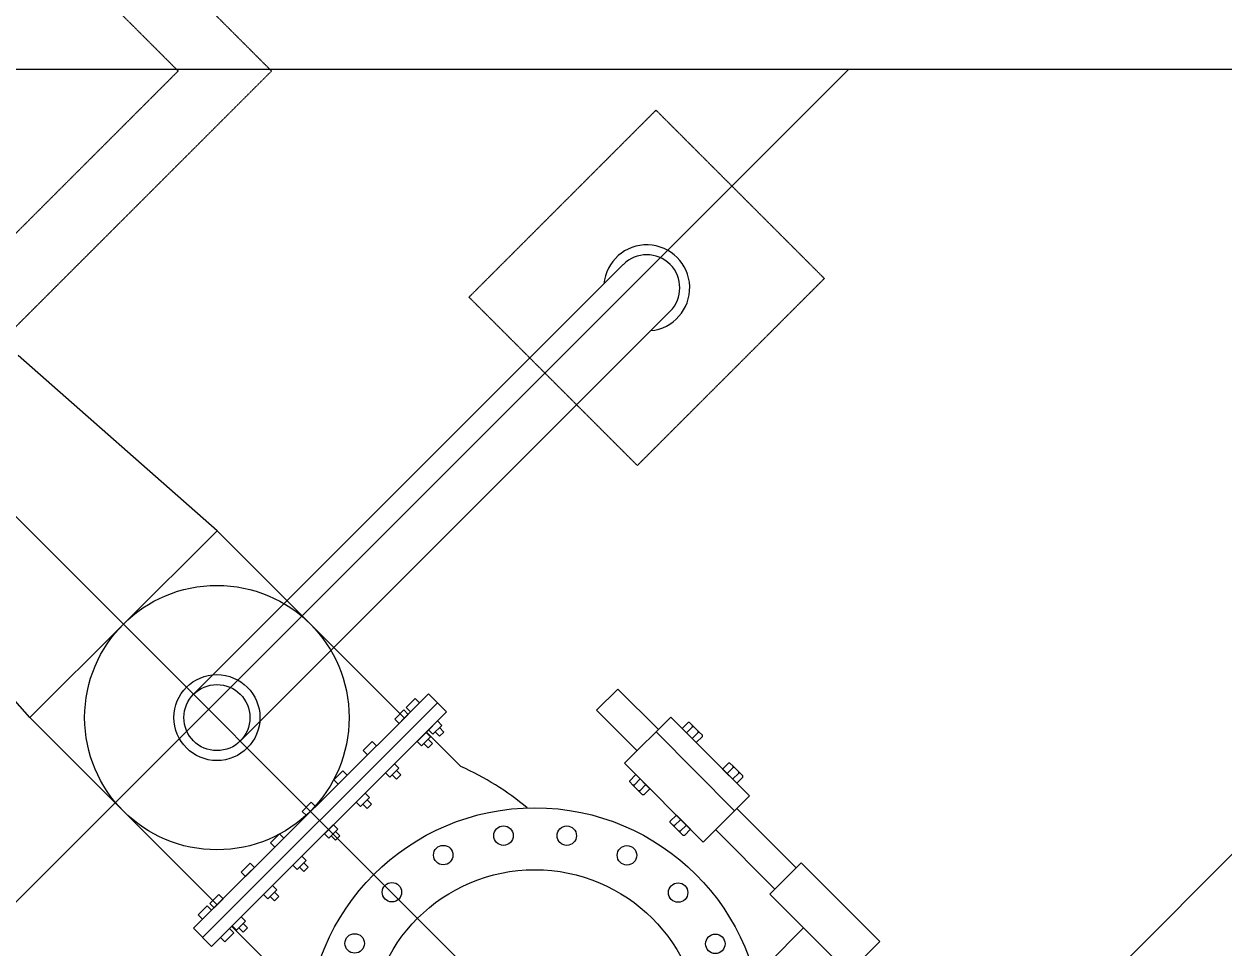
# Model space of a CAD drawing. Header units: inches. Extents: x 72602 to 350810, y -122122 to 43597.
# Drawn here: x 304138 to 305953, y 15845 to 17243 of the extents above; entities that cross this region are included whole.
import ezdxf

# ---------------------------------------------------------------- set-up
doc = ezdxf.new("R2010")
doc.units = ezdxf.units.IN
doc.header["$MEASUREMENT"] = 0
doc.linetypes.add('HIDDEN', pattern=[0.375, 0.25, -0.125])
doc.layers.add('M-HVAC-EQPM-NEW', color=5, linetype='Continuous')
doc.layers.add('M-X-BKGD', color=8, linetype='Continuous')

msp = doc.modelspace()

# ---------------------------------------------------------------- hatches: boundary and pattern name
at = {"layer": 'M-HVAC-EQPM-NEW'}
h = msp.add_hatch(dxfattribs=at)
h.set_pattern_fill('ANSI31', color=1, scale=10000)
h.set_pattern_definition([(45, (143403.7, -63489.4), (-883.8835, 883.8835), [])])
h.paths.add_polyline_path([(293411, 17174.6), (308563.5, 17174.6), (308563.5, 7044.1), (293411, 7044.1)])

# ---------------------------------------------------------------- linework, layer by layer
at = {"layer": 'M-HVAC-EQPM-NEW', "color": 1}
msp.add_lwpolyline([(293411, 17174.6), (308563.5, 17174.6), (308563.5, 7044.1), (293411, 7044.1)], close=True, dxfattribs=at)
at = {"layer": 'M-X-BKGD', "linetype": 'HIDDEN', "ltscale": 0.4}
for p, q in [((303451.5, 18232.3), (304512.2, 17171.6)), ((303451.5, 18232.3), (304512.2, 17171.6)), ((303451.5, 18090.8), (304370.8, 17171.6)), ((303451.5, 18090.8), (304370.8, 17171.6)), ((304512.2, 17171.6), (303451.5, 16110.9)), ((304370.8, 17171.6), (303451.5, 16252.4)), ((304512.2, 17171.6), (303451.5, 16110.9)), ((304370.8, 17171.6), (303451.5, 16252.4)), ((304810.8, 16829.6), (305093.6, 17112.4)), ((304810.8, 16829.6), (305093.6, 17112.4)), ((305093.6, 17112.4), (305348.2, 16857.8)), ((305093.6, 17112.4), (305348.2, 16857.8)), ((305348.2, 16857.8), (305065.3, 16575)), ((305348.2, 16857.8), (305065.3, 16575)), ((305065.3, 16575), (304810.8, 16829.6)), ((305065.3, 16575), (304810.8, 16829.6))]:
    msp.add_line(p, q, dxfattribs=at)
at = {"layer": 'M-X-BKGD', "ltscale": 0.003}
msp.add_line((302921.2, 17701.9), (306788.5, 13834.6), dxfattribs=at)
msp.add_line((302921.2, 17701.9), (306788.5, 13834.6), dxfattribs=at)
at = {"layer": 'M-X-BKGD'}
for p, q in [((305044.1, 16879.1), (304394.1, 16229.1)), ((305044.1, 16879.1), (304394.1, 16229.1)), ((305114.8, 16808.3), (304464.8, 16158.3)), ((305114.8, 16808.3), (304464.8, 16158.3)), ((304429.7, 16476.3), (304129.1, 16741.5)), ((304429.7, 16476.3), (304129.1, 16741.5)), ((304146.4, 16193.9), (303881.3, 16494.4)), ((304146.4, 16193.9), (303881.3, 16494.4)), ((304146.4, 16193.9), (304429.7, 16476.3)), ((304146.4, 16193.9), (304429.7, 16476.3)), ((304429.7, 16476.3), (304713, 16193)), ((304429.7, 16476.3), (304713, 16193)), ((304708.7, 16188.7), (304749.7, 16229.6)), ((304708.7, 16188.7), (304749.7, 16229.6)), ((304749.7, 16229.6), (304776.9, 16202.2)), ((304749.7, 16229.6), (304776.9, 16202.2)), ((305035.9, 16236.9), (305003.7, 16204.8)), ((305035.9, 16236.9), (305003.7, 16204.8)), ((305097.1, 16175.5), (305035.9, 16236.9)), ((305097.1, 16175.5), (305035.9, 16236.9)), ((304763.3, 16215.9), (304407.7, 15861.3)), ((304763.3, 16215.9), (304407.7, 15861.3)), ((304729.4, 16222.5), (304715.8, 16208.9)), ((304729.4, 16222.5), (304715.8, 16208.9)), ((304715.8, 16208.9), (304722.3, 16202.3)), ((304715.8, 16208.9), (304722.3, 16202.3)), ((304722.3, 16202.3), (304736, 16215.9)), ((304722.3, 16202.3), (304736, 16215.9)), ((304736, 16215.9), (304729.4, 16222.5)), ((304736, 16215.9), (304729.4, 16222.5)), ((304146.4, 16193.9), (304429.8, 15910.5)), ((304146.4, 16193.9), (304429.8, 15910.5)), ((304718.6, 16198.6), (304435.1, 15915.9)), ((304718.6, 16198.6), (304435.1, 15915.9)), ((304712, 16205.2), (304698.4, 16191.5)), ((304712, 16205.2), (304698.4, 16191.5)), ((304698.4, 16191.5), (304704.9, 16185)), ((304698.4, 16191.5), (304704.9, 16185)), ((304704.9, 16185), (304718.6, 16198.6)), ((304704.9, 16185), (304718.6, 16198.6)), ((304718.6, 16198.6), (304712, 16205.2)), ((304718.6, 16198.6), (304712, 16205.2)), ((304776.9, 16202.2), (304735.9, 16161.3)), ((304776.9, 16202.2), (304735.9, 16161.3)), ((304749.6, 16175), (304763.3, 16188.6)), ((304749.6, 16175), (304763.3, 16188.6)), ((304763.3, 16188.6), (304769.8, 16182)), ((304763.3, 16188.6), (304769.8, 16182)), ((305065, 16143.4), (305003.7, 16204.8)), ((305065, 16143.4), (305003.7, 16204.8)), ((305116, 16194.4), (305046.1, 16124.6)), ((305116, 16194.4), (305046.1, 16124.6)), ((305234.8, 16075.3), (305116, 16194.4)), ((305234.8, 16075.3), (305116, 16194.4)), ((304749.6, 16175), (304462.3, 15888.5)), ((304749.6, 16175), (304462.3, 15888.5)), ((304732.2, 16157.6), (304745.9, 16171.3)), ((304732.2, 16157.6), (304745.9, 16171.3)), ((304732.2, 16157.6), (304745.9, 16171.3)), ((304732.2, 16157.6), (304745.9, 16171.3)), ((304745.9, 16171.3), (304752.4, 16164.7)), ((304745.9, 16171.3), (304752.4, 16164.7)), ((304745.9, 16171.3), (304752.4, 16164.7)), ((304745.9, 16171.3), (304752.4, 16164.7)), ((304798.5, 16119.7), (304746.4, 16171.8)), ((304798.5, 16119.7), (304746.4, 16171.8)), ((304756.1, 16168.4), (304749.6, 16175)), ((304756.1, 16168.4), (304749.6, 16175)), ((304769.8, 16182), (304756.1, 16168.4)), ((304769.8, 16182), (304756.1, 16168.4)), ((304766.2, 16165.4), (304759.7, 16172)), ((304766.2, 16165.4), (304759.7, 16172)), ((304766.2, 16178.5), (304772.8, 16171.9)), ((304766.2, 16178.5), (304772.8, 16171.9)), ((304772.8, 16171.9), (304766.2, 16165.4)), ((304772.8, 16171.9), (304766.2, 16165.4)), ((305212.4, 16052.9), (305093.6, 16172)), ((305212.4, 16052.9), (305093.6, 16172)), ((305133.1, 16177.2), (305142.3, 16186.4)), ((305133.1, 16177.2), (305142.3, 16186.4)), ((305154.4, 16155.9), (305133.1, 16177.2)), ((305154.4, 16155.9), (305133.1, 16177.2)), ((305148.8, 16179.8), (305139.7, 16170.6)), ((305148.8, 16179.8), (305139.7, 16170.6)), ((305144.3, 16186.4), (305142.3, 16186.4)), ((305144.3, 16186.4), (305142.3, 16186.4)), ((305148.8, 16181.8), (305144.3, 16186.4)), ((305148.8, 16181.8), (305144.3, 16186.4)), ((305157.4, 16171.2), (305148.3, 16162.1)), ((305157.4, 16171.2), (305148.3, 16162.1)), ((305159, 16171.6), (305148.8, 16181.8)), ((305148.8, 16179.8), (305148.8, 16181.8)), ((305159, 16171.6), (305148.8, 16181.8)), ((305148.8, 16179.8), (305148.8, 16181.8)), ((305150.9, 16179.8), (305148.8, 16179.8)), ((305150.9, 16179.8), (305148.8, 16179.8)), ((305157.4, 16171.2), (305157.4, 16173.2)), ((305157.4, 16171.2), (305157.4, 16173.2)), ((305159.4, 16171.2), (305157.4, 16171.2)), ((305159.4, 16171.2), (305157.4, 16171.2)), ((305163.6, 16167), (305159, 16171.6)), ((305163.6, 16167), (305159, 16171.6)), ((304664.3, 16157.5), (304650.6, 16143.9)), ((304664.3, 16157.5), (304650.6, 16143.9)), ((304664.3, 16157.5), (304650.6, 16143.9)), ((304664.3, 16157.5), (304650.6, 16143.9)), ((304670.8, 16151), (304664.3, 16157.5)), ((304670.8, 16151), (304664.3, 16157.5)), ((304670.8, 16151), (304664.3, 16157.5)), ((304670.8, 16151), (304664.3, 16157.5)), ((304738.7, 16151.1), (304732.2, 16157.6)), ((304738.7, 16151.1), (304732.2, 16157.6)), ((304738.7, 16151.1), (304732.2, 16157.6)), ((304738.7, 16151.1), (304732.2, 16157.6)), ((304752.4, 16164.7), (304738.7, 16151.1)), ((304752.4, 16164.7), (304738.7, 16151.1)), ((304752.4, 16164.7), (304738.7, 16151.1)), ((304752.4, 16164.7), (304738.7, 16151.1)), ((304748.8, 16148), (304742.3, 16154.6)), ((304748.8, 16148), (304742.3, 16154.6)), ((304748.8, 16161.1), (304755.4, 16154.6)), ((304748.8, 16161.1), (304755.4, 16154.6)), ((304755.4, 16154.6), (304748.8, 16148)), ((304755.4, 16154.6), (304748.8, 16148)), ((305154.4, 16155.9), (305163.6, 16165)), ((305154.4, 16155.9), (305163.6, 16165)), ((305163.6, 16165), (305163.6, 16167)), ((305163.6, 16165), (305163.6, 16167)), ((304650.6, 16143.9), (304657.2, 16137.3)), ((304650.6, 16143.9), (304657.2, 16137.3)), ((304650.6, 16143.9), (304657.2, 16137.3)), ((304650.6, 16143.9), (304657.2, 16137.3)), ((304657.2, 16137.3), (304670.8, 16151)), ((304657.2, 16137.3), (304670.8, 16151)), ((304657.2, 16137.3), (304670.8, 16151)), ((304657.2, 16137.3), (304670.8, 16151)), ((304684.4, 16110), (304698.1, 16123.6)), ((304684.4, 16110), (304698.1, 16123.6)), ((304684.4, 16110), (304698.1, 16123.6)), ((304684.4, 16110), (304698.1, 16123.6)), ((304704.6, 16117.1), (304691, 16103.4)), ((304704.6, 16117.1), (304691, 16103.4)), ((304704.6, 16117.1), (304691, 16103.4)), ((304704.6, 16117.1), (304691, 16103.4)), ((304698.1, 16123.6), (304704.6, 16117.1)), ((304698.1, 16123.6), (304704.6, 16117.1)), ((304698.1, 16123.6), (304704.6, 16117.1)), ((304698.1, 16123.6), (304704.6, 16117.1)), ((305164.8, 16005.5), (305045.9, 16124.7)), ((305164.8, 16005.5), (305045.9, 16124.7)), ((305194.3, 16115.9), (305203.4, 16125)), ((305194.3, 16115.9), (305203.4, 16125)), ((305215.6, 16094.6), (305194.3, 16115.9)), ((305215.6, 16094.6), (305194.3, 16115.9)), ((305210, 16118.4), (305200.9, 16109.3)), ((305210, 16118.4), (305200.9, 16109.3)), ((305205.4, 16125), (305203.4, 16125)), ((305205.4, 16125), (305203.4, 16125)), ((305210, 16120.4), (305205.4, 16125)), ((305210, 16120.4), (305205.4, 16125)), ((305220.1, 16110.3), (305210, 16120.4)), ((305210, 16118.4), (305210, 16120.4)), ((305220.1, 16110.3), (305210, 16120.4)), ((305210, 16118.4), (305210, 16120.4)), ((305212, 16118.4), (305210, 16118.4)), ((305212, 16118.4), (305210, 16118.4)), ((304619.8, 16113.2), (304606.2, 16099.6)), ((304619.8, 16113.2), (304606.2, 16099.6)), ((304619.8, 16113.2), (304606.2, 16099.6)), ((304619.8, 16113.2), (304606.2, 16099.6)), ((304606.2, 16099.6), (304612.7, 16093)), ((304606.2, 16099.6), (304612.7, 16093)), ((304606.2, 16099.6), (304612.7, 16093)), ((304606.2, 16099.6), (304612.7, 16093)), ((304612.7, 16093), (304626.4, 16106.6)), ((304612.7, 16093), (304626.4, 16106.6)), ((304612.7, 16093), (304626.4, 16106.6)), ((304612.7, 16093), (304626.4, 16106.6)), ((304626.4, 16106.6), (304619.8, 16113.2)), ((304626.4, 16106.6), (304619.8, 16113.2)), ((304626.4, 16106.6), (304619.8, 16113.2)), ((304626.4, 16106.6), (304619.8, 16113.2)), ((304691, 16103.4), (304684.4, 16110)), ((304691, 16103.4), (304684.4, 16110)), ((304691, 16103.4), (304684.4, 16110)), ((304691, 16103.4), (304684.4, 16110)), ((304701.1, 16100.4), (304694.5, 16107)), ((304701.1, 16100.4), (304694.5, 16107)), ((304701.1, 16100.4), (304694.5, 16107)), ((304701.1, 16100.4), (304694.5, 16107)), ((304701.1, 16113.5), (304707.6, 16107)), ((304701.1, 16113.5), (304707.6, 16107)), ((304701.1, 16113.5), (304707.6, 16107)), ((304701.1, 16113.5), (304707.6, 16107)), ((304707.6, 16107), (304701.1, 16100.4)), ((304707.6, 16107), (304701.1, 16100.4)), ((304707.6, 16107), (304701.1, 16100.4)), ((304707.6, 16107), (304701.1, 16100.4)), ((305063.1, 16107.5), (305054, 16098.3)), ((305063.1, 16107.5), (305054, 16098.3)), ((305054, 16096.3), (305054, 16098.3)), ((305054, 16096.3), (305054, 16098.3)), ((305060.6, 16091.7), (305069.7, 16100.9)), ((305060.6, 16091.7), (305069.7, 16100.9)), ((305084.4, 16086.1), (305063.1, 16107.5)), ((305084.4, 16086.1), (305063.1, 16107.5)), ((305218.6, 16109.9), (305209.4, 16100.7)), ((305218.6, 16109.9), (305209.4, 16100.7)), ((305215.6, 16094.6), (305224.7, 16103.7)), ((305215.6, 16094.6), (305224.7, 16103.7)), ((305218.6, 16109.9), (305218.6, 16111.9)), ((305218.6, 16109.9), (305218.6, 16111.9)), ((305220.6, 16109.9), (305218.6, 16109.9)), ((305220.6, 16109.9), (305218.6, 16109.9)), ((305224.7, 16105.7), (305220.1, 16110.3)), ((305224.7, 16105.7), (305220.1, 16110.3)), ((305224.7, 16103.7), (305224.7, 16105.7)), ((305224.7, 16103.7), (305224.7, 16105.7)), ((304640, 16065.7), (304653.6, 16079.3)), ((304640, 16065.7), (304653.6, 16079.3)), ((304640, 16065.7), (304653.6, 16079.3)), ((304640, 16065.7), (304653.6, 16079.3)), ((304653.6, 16079.3), (304660.2, 16072.7)), ((304653.6, 16079.3), (304660.2, 16072.7)), ((304653.6, 16079.3), (304660.2, 16072.7)), ((304653.6, 16079.3), (304660.2, 16072.7)), ((305058.5, 16091.7), (305054, 16096.3)), ((305058.5, 16091.7), (305054, 16096.3)), ((305068.7, 16081.6), (305058.5, 16091.7)), ((305060.6, 16091.7), (305058.5, 16091.7)), ((305068.7, 16081.6), (305058.5, 16091.7)), ((305060.6, 16091.7), (305058.5, 16091.7)), ((305060.6, 16089.7), (305060.6, 16091.7)), ((305060.6, 16089.7), (305060.6, 16091.7)), ((305069.1, 16083.1), (305067.1, 16083.1)), ((305069.1, 16083.1), (305067.1, 16083.1)), ((305073.3, 16077), (305068.7, 16081.6)), ((305073.3, 16077), (305068.7, 16081.6)), ((305069.1, 16083.1), (305078.3, 16092.3)), ((305069.1, 16083.1), (305078.3, 16092.3)), ((305069.1, 16081.1), (305069.1, 16083.1)), ((305069.1, 16081.1), (305069.1, 16083.1)), ((305084.4, 16086.1), (305075.3, 16077)), ((305084.4, 16086.1), (305075.3, 16077)), ((304572.1, 16065.6), (304558.4, 16051.9)), ((304572.1, 16065.6), (304558.4, 16051.9)), ((304572.1, 16065.6), (304558.4, 16051.9)), ((304572.1, 16065.6), (304558.4, 16051.9)), ((304578.6, 16059), (304572.1, 16065.6)), ((304578.6, 16059), (304572.1, 16065.6)), ((304578.6, 16059), (304572.1, 16065.6)), ((304578.6, 16059), (304572.1, 16065.6)), ((304646.5, 16059.1), (304640, 16065.7)), ((304646.5, 16059.1), (304640, 16065.7)), ((304646.5, 16059.1), (304640, 16065.7)), ((304646.5, 16059.1), (304640, 16065.7)), ((304660.2, 16072.7), (304646.5, 16059.1)), ((304660.2, 16072.7), (304646.5, 16059.1)), ((304660.2, 16072.7), (304646.5, 16059.1)), ((304660.2, 16072.7), (304646.5, 16059.1)), ((304656.6, 16056.1), (304650.1, 16062.6)), ((304656.6, 16056.1), (304650.1, 16062.6)), ((304656.6, 16056.1), (304650.1, 16062.6)), ((304656.6, 16056.1), (304650.1, 16062.6)), ((304656.6, 16069.2), (304663.2, 16062.6)), ((304656.6, 16069.2), (304663.2, 16062.6)), ((304656.6, 16069.2), (304663.2, 16062.6)), ((304656.6, 16069.2), (304663.2, 16062.6)), ((304663.2, 16062.6), (304656.6, 16056.1)), ((304663.2, 16062.6), (304656.6, 16056.1)), ((304663.2, 16062.6), (304656.6, 16056.1)), ((304663.2, 16062.6), (304656.6, 16056.1)), ((305075.3, 16077), (305073.3, 16077)), ((305075.3, 16077), (305073.3, 16077)), ((305234.8, 16075.3), (305164.8, 16005.5)), ((305234.8, 16075.3), (305164.8, 16005.5)), ((304558.4, 16051.9), (304564.9, 16045.4)), ((304558.4, 16051.9), (304564.9, 16045.4)), ((304558.4, 16051.9), (304564.9, 16045.4)), ((304558.4, 16051.9), (304564.9, 16045.4)), ((304564.9, 16045.4), (304578.6, 16059)), ((304564.9, 16045.4), (304578.6, 16059)), ((304564.9, 16045.4), (304578.6, 16059)), ((304564.9, 16045.4), (304578.6, 16059)), ((305124.3, 16046.1), (305115.1, 16037)), ((305124.3, 16046.1), (305115.1, 16037)), ((305145.6, 16024.8), (305124.3, 16046.1)), ((305145.6, 16024.8), (305124.3, 16046.1)), ((305305.6, 15966.5), (305215.9, 16056.4)), ((305305.6, 15966.5), (305215.9, 16056.4)), ((304592.2, 16018), (304605.9, 16031.7)), ((304592.2, 16018), (304605.9, 16031.7)), ((304592.2, 16018), (304605.9, 16031.7)), ((304592.2, 16018), (304605.9, 16031.7)), ((304612.4, 16025.1), (304598.8, 16011.5)), ((304612.4, 16025.1), (304598.8, 16011.5)), ((304612.4, 16025.1), (304598.8, 16011.5)), ((304612.4, 16025.1), (304598.8, 16011.5)), ((304605.9, 16031.7), (304612.4, 16025.1)), ((304605.9, 16031.7), (304612.4, 16025.1)), ((304605.9, 16031.7), (304612.4, 16025.1)), ((304605.9, 16031.7), (304612.4, 16025.1)), ((305115.1, 16035), (305115.1, 16037)), ((305115.1, 16035), (305115.1, 16037)), ((305119.7, 16030.4), (305115.1, 16035)), ((305119.7, 16030.4), (305115.1, 16035)), ((305129.8, 16020.2), (305119.7, 16030.4)), ((305121.7, 16030.4), (305119.7, 16030.4)), ((305129.8, 16020.2), (305119.7, 16030.4)), ((305121.7, 16030.4), (305119.7, 16030.4)), ((305121.7, 16030.4), (305130.9, 16039.5)), ((305121.7, 16030.4), (305130.9, 16039.5)), ((305121.7, 16028.4), (305121.7, 16030.4)), ((305121.7, 16028.4), (305121.7, 16030.4)), ((305130.3, 16021.8), (305139.4, 16030.9)), ((305130.3, 16021.8), (305139.4, 16030.9)), ((305145.6, 16024.8), (305136.4, 16015.6)), ((305145.6, 16024.8), (305136.4, 16015.6)), ((305273.4, 15934.4), (305183.7, 16024.3)), ((305273.4, 15934.4), (305183.7, 16024.3)), ((304510.6, 16004.3), (304524.3, 16017.9)), ((304510.6, 16004.3), (304524.3, 16017.9)), ((304510.6, 16004.3), (304524.3, 16017.9)), ((304510.6, 16004.3), (304524.3, 16017.9)), ((304530.9, 16011.4), (304517.2, 15997.7)), ((304530.9, 16011.4), (304517.2, 15997.7)), ((304530.9, 16011.4), (304517.2, 15997.7)), ((304530.9, 16011.4), (304517.2, 15997.7)), ((304524.3, 16017.9), (304530.9, 16011.4)), ((304524.3, 16017.9), (304530.9, 16011.4)), ((304524.3, 16017.9), (304530.9, 16011.4)), ((304524.3, 16017.9), (304530.9, 16011.4)), ((304598.8, 16011.5), (304592.2, 16018)), ((304598.8, 16011.5), (304592.2, 16018)), ((304598.8, 16011.5), (304592.2, 16018)), ((304598.8, 16011.5), (304592.2, 16018)), ((304608.8, 16008.5), (304602.3, 16015)), ((304608.8, 16008.5), (304602.3, 16015)), ((304608.8, 16008.5), (304602.3, 16015)), ((304608.8, 16008.5), (304602.3, 16015)), ((304615.4, 16015), (304608.8, 16008.5)), ((304615.4, 16015), (304608.8, 16008.5)), ((304615.4, 16015), (304608.8, 16008.5)), ((304615.4, 16015), (304608.8, 16008.5)), ((304608.9, 16021.6), (304615.4, 16015)), ((304608.9, 16021.6), (304615.4, 16015)), ((304608.9, 16021.6), (304615.4, 16015)), ((304608.9, 16021.6), (304615.4, 16015)), ((305130.3, 16021.8), (305128.3, 16021.8)), ((305130.3, 16021.8), (305128.3, 16021.8)), ((305134.4, 16015.6), (305129.8, 16020.2)), ((305134.4, 16015.6), (305129.8, 16020.2)), ((305130.3, 16019.8), (305130.3, 16021.8)), ((305130.3, 16019.8), (305130.3, 16021.8)), ((305136.4, 16015.6), (305134.4, 16015.6)), ((305136.4, 16015.6), (305134.4, 16015.6)), ((304517.2, 15997.7), (304510.6, 16004.3)), ((304517.2, 15997.7), (304510.6, 16004.3)), ((304517.2, 15997.7), (304510.6, 16004.3)), ((304517.2, 15997.7), (304510.6, 16004.3)), ((304466.2, 15960), (304479.8, 15973.6)), ((304466.2, 15960), (304479.8, 15973.6)), ((304466.2, 15960), (304479.8, 15973.6)), ((304466.2, 15960), (304479.8, 15973.6)), ((304479.8, 15973.6), (304486.4, 15967)), ((304479.8, 15973.6), (304486.4, 15967)), ((304479.8, 15973.6), (304486.4, 15967)), ((304479.8, 15973.6), (304486.4, 15967)), ((304558.1, 15984), (304544.5, 15970.4)), ((304558.1, 15984), (304544.5, 15970.4)), ((304558.1, 15984), (304544.5, 15970.4)), ((304558.1, 15984), (304544.5, 15970.4)), ((304544.5, 15970.4), (304551, 15963.8)), ((304544.5, 15970.4), (304551, 15963.8)), ((304544.5, 15970.4), (304551, 15963.8)), ((304544.5, 15970.4), (304551, 15963.8)), ((304551, 15963.8), (304564.7, 15977.5)), ((304551, 15963.8), (304564.7, 15977.5)), ((304551, 15963.8), (304564.7, 15977.5)), ((304551, 15963.8), (304564.7, 15977.5)), ((304564.7, 15977.5), (304558.1, 15984)), ((304564.7, 15977.5), (304558.1, 15984)), ((304564.7, 15977.5), (304558.1, 15984)), ((304564.7, 15977.5), (304558.1, 15984)), ((304567.7, 15967.4), (304561.1, 15973.9)), ((304567.7, 15967.4), (304561.1, 15973.9)), ((304567.7, 15967.4), (304561.1, 15973.9)), ((304567.7, 15967.4), (304561.1, 15973.9)), ((305313.3, 15974.1), (305265.7, 15926.7)), ((305313.3, 15974.1), (305265.7, 15926.7)), ((305432.2, 15854.9), (305313.3, 15974.1)), ((305432.2, 15854.9), (305313.3, 15974.1)), ((304472.7, 15953.4), (304466.2, 15960)), ((304472.7, 15953.4), (304466.2, 15960)), ((304472.7, 15953.4), (304466.2, 15960)), ((304472.7, 15953.4), (304466.2, 15960)), ((304486.4, 15967), (304472.7, 15953.4)), ((304486.4, 15967), (304472.7, 15953.4)), ((304486.4, 15967), (304472.7, 15953.4)), ((304486.4, 15967), (304472.7, 15953.4)), ((304554.6, 15967.4), (304561.1, 15960.8)), ((304554.6, 15967.4), (304561.1, 15960.8)), ((304554.6, 15967.4), (304561.1, 15960.8)), ((304554.6, 15967.4), (304561.1, 15960.8)), ((304561.1, 15960.8), (304567.7, 15967.4)), ((304561.1, 15960.8), (304567.7, 15967.4)), ((304561.1, 15960.8), (304567.7, 15967.4)), ((304561.1, 15960.8), (304567.7, 15967.4)), ((304513.7, 15939.7), (304500, 15926.1)), ((304513.7, 15939.7), (304500, 15926.1)), ((304513.7, 15939.7), (304500, 15926.1)), ((304513.7, 15939.7), (304500, 15926.1)), ((304520.2, 15933.1), (304513.7, 15939.7)), ((304520.2, 15933.1), (304513.7, 15939.7)), ((304520.2, 15933.1), (304513.7, 15939.7)), ((304520.2, 15933.1), (304513.7, 15939.7)), ((304435.1, 15915.9), (304394.1, 15875)), ((304435.1, 15915.9), (304394.1, 15875)), ((304432.3, 15926.1), (304418.6, 15912.5)), ((304432.3, 15926.1), (304418.6, 15912.5)), ((304432.3, 15926.1), (304418.6, 15912.5)), ((304432.3, 15926.1), (304418.6, 15912.5)), ((304425.1, 15906), (304438.8, 15919.6)), ((304425.1, 15906), (304438.8, 15919.6)), ((304425.1, 15906), (304438.8, 15919.6)), ((304425.1, 15906), (304438.8, 15919.6)), ((304438.8, 15919.6), (304432.3, 15926.1)), ((304438.8, 15919.6), (304432.3, 15926.1)), ((304438.8, 15919.6), (304432.3, 15926.1)), ((304438.8, 15919.6), (304432.3, 15926.1)), ((304500, 15926.1), (304506.5, 15919.5)), ((304500, 15926.1), (304506.5, 15919.5)), ((304500, 15926.1), (304506.5, 15919.5)), ((304500, 15926.1), (304506.5, 15919.5)), ((304506.5, 15919.5), (304520.2, 15933.1)), ((304506.5, 15919.5), (304520.2, 15933.1)), ((304506.5, 15919.5), (304520.2, 15933.1)), ((304506.5, 15919.5), (304520.2, 15933.1)), ((304510.1, 15923), (304516.6, 15916.5)), ((304510.1, 15923), (304516.6, 15916.5)), ((304510.1, 15923), (304516.6, 15916.5)), ((304510.1, 15923), (304516.6, 15916.5)), ((304523.2, 15923), (304516.6, 15929.6)), ((304523.2, 15923), (304516.6, 15929.6)), ((304523.2, 15923), (304516.6, 15929.6)), ((304523.2, 15923), (304516.6, 15929.6)), ((304516.6, 15916.5), (304523.2, 15923)), ((304516.6, 15916.5), (304523.2, 15923)), ((304516.6, 15916.5), (304523.2, 15923)), ((304516.6, 15916.5), (304523.2, 15923)), ((305384.7, 15807.5), (305265.7, 15926.7)), ((305384.7, 15807.5), (305265.7, 15926.7)), ((304414.9, 15908.8), (304401.2, 15895.2)), ((304414.9, 15908.8), (304401.2, 15895.2)), ((304414.9, 15908.8), (304401.2, 15895.2)), ((304414.9, 15908.8), (304401.2, 15895.2)), ((304407.7, 15888.6), (304421.4, 15902.2)), ((304407.7, 15888.6), (304421.4, 15902.2)), ((304407.7, 15888.6), (304421.4, 15902.2)), ((304407.7, 15888.6), (304421.4, 15902.2)), ((304421.4, 15902.2), (304414.9, 15908.8)), ((304421.4, 15902.2), (304414.9, 15908.8)), ((304421.4, 15902.2), (304414.9, 15908.8)), ((304421.4, 15902.2), (304414.9, 15908.8)), ((304418.6, 15912.5), (304425.1, 15906)), ((304418.6, 15912.5), (304425.1, 15906)), ((304418.6, 15912.5), (304425.1, 15906)), ((304418.6, 15912.5), (304425.1, 15906)), ((304401.2, 15895.2), (304407.7, 15888.6)), ((304401.2, 15895.2), (304407.7, 15888.6)), ((304401.2, 15895.2), (304407.7, 15888.6)), ((304401.2, 15895.2), (304407.7, 15888.6)), ((304421.3, 15847.6), (304462.3, 15888.5)), ((304421.3, 15847.6), (304462.3, 15888.5)), ((304452.4, 15878.6), (304466.1, 15892.2)), ((304452.4, 15878.6), (304466.1, 15892.2)), ((304452.4, 15878.6), (304466.1, 15892.2)), ((304452.4, 15878.6), (304466.1, 15892.2)), ((304472.6, 15885.7), (304459, 15872.1)), ((304472.6, 15885.7), (304459, 15872.1)), ((304472.6, 15885.7), (304459, 15872.1)), ((304472.6, 15885.7), (304459, 15872.1)), ((304466.1, 15892.2), (304472.6, 15885.7)), ((304466.1, 15892.2), (304472.6, 15885.7)), ((304466.1, 15892.2), (304472.6, 15885.7)), ((304466.1, 15892.2), (304472.6, 15885.7)), ((304469.1, 15882.1), (304475.6, 15875.6)), ((304469.1, 15882.1), (304475.6, 15875.6)), ((304469.1, 15882.1), (304475.6, 15875.6)), ((304469.1, 15882.1), (304475.6, 15875.6)), ((304394.1, 15875), (304421.3, 15847.6)), ((304394.1, 15875), (304421.3, 15847.6)), ((304435, 15861.3), (304448.7, 15874.9)), ((304435, 15861.3), (304448.7, 15874.9)), ((304435, 15861.3), (304448.7, 15874.9)), ((304435, 15861.3), (304448.7, 15874.9)), ((304441.6, 15854.7), (304435, 15861.3)), ((304441.6, 15854.7), (304435, 15861.3)), ((304441.6, 15854.7), (304435, 15861.3)), ((304441.6, 15854.7), (304435, 15861.3)), ((304455.2, 15868.3), (304441.6, 15854.7)), ((304455.2, 15868.3), (304441.6, 15854.7)), ((304455.2, 15868.3), (304441.6, 15854.7)), ((304455.2, 15868.3), (304441.6, 15854.7)), ((304448.7, 15874.9), (304455.2, 15868.3)), ((304448.7, 15874.9), (304455.2, 15868.3)), ((304448.7, 15874.9), (304455.2, 15868.3)), ((304448.7, 15874.9), (304455.2, 15868.3)), ((304503.8, 15825.9), (304451.8, 15878)), ((304503.8, 15825.9), (304451.8, 15878)), ((304459, 15872.1), (304452.4, 15878.6)), ((304459, 15872.1), (304452.4, 15878.6)), ((304459, 15872.1), (304452.4, 15878.6)), ((304459, 15872.1), (304452.4, 15878.6)), ((304469, 15869), (304462.5, 15875.6)), ((304469, 15869), (304462.5, 15875.6)), ((304469, 15869), (304462.5, 15875.6)), ((304469, 15869), (304462.5, 15875.6)), ((304475.6, 15875.6), (304469, 15869)), ((304475.6, 15875.6), (304469, 15869)), ((304475.6, 15875.6), (304469, 15869)), ((304475.6, 15875.6), (304469, 15869)), ((305316.8, 15875.6), (305264.1, 15823)), ((305316.8, 15875.6), (305264.1, 15823)), ((305432.2, 15854.9), (305384.7, 15807.5)), ((305432.2, 15854.9), (305384.7, 15807.5))]:
    msp.add_line(p, q, dxfattribs=at)
for centre, radius in [((304429.5, 16193.7), 200), ((304429.5, 16193.7), 200), ((304429.5, 16193.7), 65), ((304429.5, 16193.7), 65), ((304429.5, 16193.7), 50), ((304429.5, 16193.7), 50), ((304910.3, 15712.9), 344.4), ((304910.3, 15712.9), 344.4), ((304862.9, 16015.2), 14.7), ((304862.9, 16015.2), 14.7), ((304958.6, 16015.1), 14.7), ((304958.6, 16015.1), 14.7), ((304771.8, 15985.8), 14.7), ((304771.8, 15985.8), 14.7), ((305049.6, 15985.4), 14.7), ((305049.6, 15985.4), 14.7), ((304910.3, 15712.9), 250.8), ((304910.3, 15712.9), 250.8), ((304694.2, 15929.6), 14.7), ((304694.2, 15929.6), 14.7), ((305127, 15929), 14.7), ((305127, 15929), 14.7), ((304637.8, 15852.2), 14.7), ((304637.8, 15852.2), 14.7), ((305183.2, 15851.5), 14.7), ((305183.2, 15851.5), 14.7)]:
    msp.add_circle(centre, radius, dxfattribs=at)
for centre, radius, start, end in [((305079.5, 16843.7), 65, 275.2849, 174.7151), ((305079.5, 16843.7), 65, 275.2849, 174.7151), ((305079.5, 16843.7), 50, 315, 135), ((305079.5, 16843.7), 50, 315, 135), ((304626.7, 15732.2), 423.8, 50.0489, 66.0954), ((304626.7, 15732.2), 423.8, 50.0489, 66.0954)]:
    msp.add_arc(centre, radius, start, end, dxfattribs=at)

doc.saveas('drawing.dxf')
